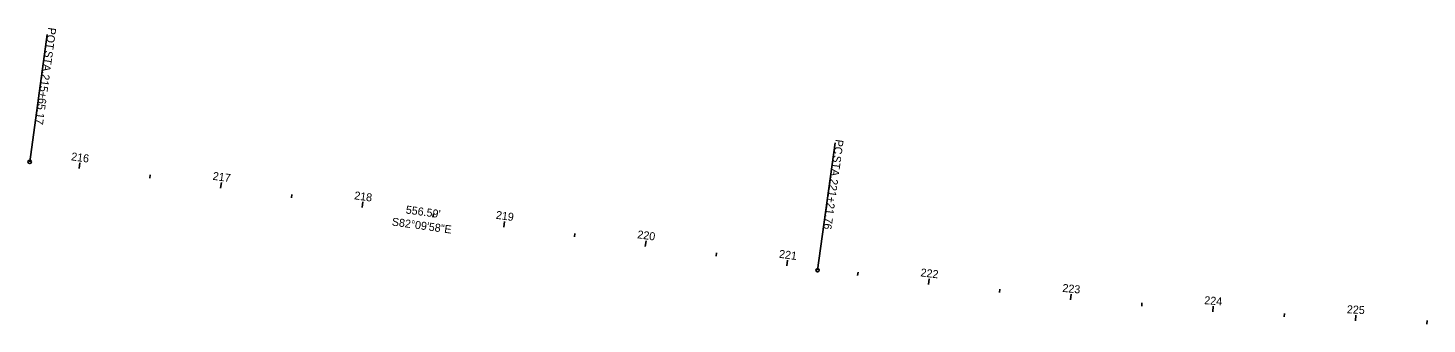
# Model space of a CAD drawing. Extents: x 1433976 to 1442459, y 450932 to 452534.
# Drawn here: x 1433976 to 1434955, y 451691 to 451898 of the extents above; entities that cross this region are included whole.
import ezdxf

# ---------------------------------------------------------------- set-up
doc = ezdxf.new("R2010")
doc.units = 0
for name, color, linetype in [('DT_X_Break_Line', 7, 'Continuous'), ('DT_X_Terrain_Boundary', 7, 'Continuous'), ('PV_X_Curb', 7, 'Continuous'), ('RW_X_Esmt_General', 7, 'Continuous')]:
    doc.layers.add(name, color=color, linetype=linetype)

msp = doc.modelspace()

# ---------------------------------------------------------------- linework, layer by layer
at = {"layer": 'DT_X_Break_Line'}
for p, q in [((1433977.14, 451804.56), (1433989.4, 451893.72)), ((1434528.54, 451728.7), (1434540.8, 451817.86))]:
    msp.add_line(p, q, dxfattribs=at)
for centre in [(1433977.14, 451804.56), (1434528.54, 451728.7)]:
    msp.add_circle(centre, 1.2, dxfattribs=at)
at = {"layer": 'DT_X_Terrain_Boundary'}
for p, q in [((1434011.65, 451799.81), (1434012.19, 451803.78)), ((1434061.18, 451793), (1434061.51, 451795.38)), ((1434110.71, 451786.18), (1434111.26, 451790.15)), ((1434160.25, 451779.37), (1434160.57, 451781.75)), ((1434209.78, 451772.55), (1434210.32, 451776.52)), ((1434259.31, 451765.74), (1434259.64, 451768.12)), ((1434308.85, 451758.92), (1434309.39, 451762.89)), ((1434358.38, 451752.11), (1434358.71, 451754.49)), ((1434407.91, 451745.29), (1434408.46, 451749.26)), ((1434457.45, 451738.48), (1434457.77, 451740.86)), ((1434506.98, 451731.66), (1434507.52, 451735.63)), ((1434556.52, 451724.94), (1434556.84, 451727.32)), ((1434606.14, 451718.72), (1434606.61, 451722.7)), ((1434655.82, 451713.07), (1434656.07, 451715.46)), ((1434705.56, 451707.99), (1434705.94, 451711.97)), ((1434755.35, 451703.47), (1434755.55, 451705.86)), ((1434805.19, 451699.51), (1434805.49, 451703.5)), ((1434855.08, 451696.12), (1434855.23, 451698.52)), ((1434905, 451693.3), (1434905.2, 451697.3)), ((1434954.95, 451691.05), (1434955.04, 451693.45))]:
    msp.add_line(p, q, dxfattribs=at)

# ---------------------------------------------------------------- texts
at = {"layer": 'DT_X_Break_Line'}
for s, p in [('POT', (1433990.18, 451898.82)), (' STA. ', (1433988.23, 451884.69)), ('215+65.17', (1433985.69, 451866.22)), ('PC', (1434541.24, 451820.47)), (' STA. ', (1434539.98, 451811.36)), ('221+21.76', (1434537.44, 451792.88))]:
    msp.add_text(s, height=5.6, rotation=262.16615, dxfattribs=at).set_placement(p)
at = {"layer": 'DT_X_Terrain_Boundary'}
for s, rotation, p in [('216', 352.16615, (1434005.88, 451805.66)), ('217', 352.16615, (1434104.97, 451792.02)), ('218', 352.16615, (1434204.02, 451778.39)), ('219', 352.16615, (1434303.14, 451764.76)), ('220', 352.16615, (1434402.12, 451751.14)), ('221', 352.16615, (1434501.27, 451737.5)), ('222', 353.18498, (1434600.35, 451724.45)), ('223', 354.48716, (1434699.67, 451713.58)), ('224', 355.78933, (1434799.02, 451704.98)), ('225', 357.09151, (1434898.85, 451698.62))]:
    msp.add_text(s, height=5.6, rotation=rotation, dxfattribs=at).set_placement(p)
at = {"layer": 'PV_X_Curb'}
msp.add_text("556.59'", height=5.6, rotation=352.16615, dxfattribs=at).set_placement((1434240.09, 451768.46))
at = {"layer": 'RW_X_Esmt_General'}
msp.add_text('S82°09\'58"E', height=5.6, rotation=352.16615, dxfattribs=at).set_placement((1434230.31, 451760.04))

doc.saveas('drawing.dxf')
